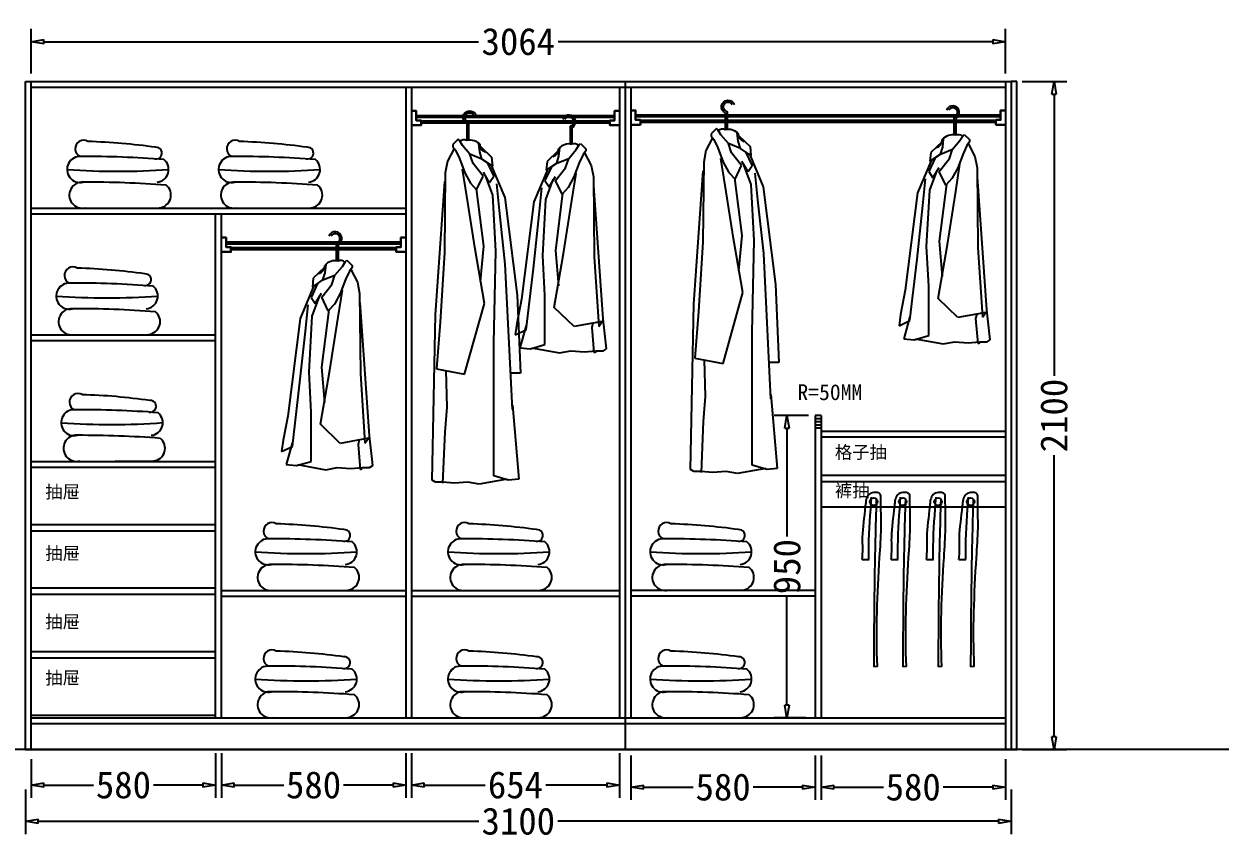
# Model space of a CAD drawing. Header units: millimetres. Extents: x 304407 to 361076, y -1262425 to -1203358.
# Drawn here: x 324807 to 328569, y -1259102 to -1256539 of the extents above; entities that cross this region are included whole.
import ezdxf

# ---------------------------------------------------------------- set-up
doc = ezdxf.new("R2010")
doc.units = ezdxf.units.MM
doc.header["$LTSCALE"] = 20
doc.layers.get('Defpoints').update_dxf_attribs({"color": 250})
for name, color, linetype in [('4', 1, 'Continuous'), ('6', 6, 'Continuous'), ('8', 8, 'Continuous'), ('LAYER10', 11, 'Continuous'), ('LAYER8', 11, 'Continuous'), ('图层3', 4, 'Continuous'), ('墙体', 40, 'Continuous')]:
    doc.layers.add(name, color=color, linetype=linetype)
doc.styles.get("Standard").update_dxf_attribs({"font": 'SimSun.ttf', "height": 85})
doc.styles.add('text', font='SimSun.ttf', dxfattribs={"height": 85})
doc.dimstyles.new('周文晶', dxfattribs={"dimtxt": 70, "dimasz": 40, "dimexe": 40, "dimexo": 30, "dimgap": 10, "dimtad": 0, "dimdec": 0, "dimtxsty": 'Standard', "dimblk": 'CLOSEDBLANK', "dimcen": 200, "dimclrd": 256, "dimclre": 256, "dimadec": 0, "dimazin": 0, "dimtfac": 1, "dimtdec": 0, "dimtmove": 0, "dimatfit": 3, "dimldrblk": 'CLOSEDBLANK', "dimfxl": 100, "dimfxlon": 1, "dimarcsym": 0})

# ---------------------------------------------------------------- blocks, each defined once
blk = doc.blocks.new('_ClosedBlank')
at = {"color": 0, "linetype": 'ByBlock', "lineweight": -2}
for p, q in [((-1, 0.167), (0, 0)), ((-1, 0.167), (-1, -0.167)), ((0, 0), (-1, -0.167))]:
    blk.add_line(p, q, dxfattribs=at)
blk = doc.blocks.new('*D2381')
at = {"lineweight": -2, "transparency": 16777216}
for p, q in [((324830.1, -1258850.1), (324830.1, -1258971.6)), ((325410.1, -1258831.6), (325410.1, -1258971.6)), ((324870.1, -1258931.6), (325026.1, -1258931.6)), ((325370.1, -1258931.6), (325214.2, -1258931.6))]:
    blk.add_line(p, q, dxfattribs=at)
at = {"layer": 'Defpoints', "color": 0, "transparency": 16777216}
for p in [(325410.1, -1258720.1), (324830.1, -1258820.1), (325410.1, -1258931.6)]:
    blk.add_point(p, dxfattribs=at)
at = {"lineweight": -2, "transparency": 16777216, "xscale": 40, "yscale": 40, "zscale": 40, "rotation": 180}
blk.add_blockref('_ClosedBlank', (324830.1, -1258931.6), dxfattribs=at)
at = {"lineweight": -2, "transparency": 16777216, "xscale": 40, "yscale": 40, "zscale": 40}
blk.add_blockref('_ClosedBlank', (325410.1, -1258931.6), dxfattribs=at)
at = {"color": 0, "transparency": 16777216, "insert": (325120.1, -1258931.6), "char_height": 85, "attachment_point": 5}
blk.add_mtext('580', dxfattribs=at)
blk = doc.blocks.new('*D2382')
at = {"lineweight": -2, "transparency": 16777216}
for p, q in [((325428.1, -1258831.6), (325428.1, -1258971.6)), ((326008.1, -1258831.6), (326008.1, -1258971.6)), ((325468.1, -1258931.6), (325624.1, -1258931.6)), ((325968.1, -1258931.6), (325812.2, -1258931.6))]:
    blk.add_line(p, q, dxfattribs=at)
at = {"layer": 'Defpoints', "color": 0, "transparency": 16777216}
for p in [(325428.1, -1256738.1), (326008.1, -1258720.1), (326008.1, -1258931.6)]:
    blk.add_point(p, dxfattribs=at)
at = {"lineweight": -2, "transparency": 16777216, "xscale": 40, "yscale": 40, "zscale": 40, "rotation": 180}
blk.add_blockref('_ClosedBlank', (325428.1, -1258931.6), dxfattribs=at)
at = {"lineweight": -2, "transparency": 16777216, "xscale": 40, "yscale": 40, "zscale": 40}
blk.add_blockref('_ClosedBlank', (326008.1, -1258931.6), dxfattribs=at)
at = {"color": 0, "transparency": 16777216, "insert": (325718.1, -1258931.6), "char_height": 85, "attachment_point": 5}
blk.add_mtext('580', dxfattribs=at)
blk = doc.blocks.new('*D2383')
at = {"lineweight": -2, "transparency": 16777216}
for p, q in [((324830.1, -1256694.7), (324830.1, -1256554.7)), ((327894.1, -1256694.7), (327894.1, -1256554.7)), ((324870.1, -1256594.7), (326236.9, -1256594.7)), ((327854.1, -1256594.7), (326487.4, -1256594.7))]:
    blk.add_line(p, q, dxfattribs=at)
at = {"layer": 'Defpoints', "color": 0, "transparency": 16777216}
for p in [(327894.1, -1256594.7), (324830.1, -1256738.1), (327894.1, -1256738.1)]:
    blk.add_point(p, dxfattribs=at)
at = {"lineweight": -2, "transparency": 16777216, "xscale": 40, "yscale": 40, "zscale": 40, "rotation": 180}
blk.add_blockref('_ClosedBlank', (324830.1, -1256594.7), dxfattribs=at)
at = {"lineweight": -2, "transparency": 16777216, "xscale": 40, "yscale": 40, "zscale": 40}
blk.add_blockref('_ClosedBlank', (327894.1, -1256594.7), dxfattribs=at)
at = {"color": 0, "transparency": 16777216, "insert": (326362.1, -1256594.7), "char_height": 85, "attachment_point": 5}
blk.add_mtext('3064', dxfattribs=at)
blk = doc.blocks.new('*D2384')
at = {"lineweight": -2, "transparency": 16777216}
for p, q in [((324812.1, -1258945.7), (324812.1, -1259085.7)), ((327912.1, -1258945.7), (327912.1, -1259085.7)), ((324852.1, -1259045.7), (326237.9, -1259045.7)), ((327872.1, -1259045.7), (326486.4, -1259045.7))]:
    blk.add_line(p, q, dxfattribs=at)
at = {"layer": 'Defpoints', "color": 0, "transparency": 16777216}
for p in [(324812.1, -1258820.1), (327912.1, -1258820.1), (327912.1, -1259045.7)]:
    blk.add_point(p, dxfattribs=at)
at = {"lineweight": -2, "transparency": 16777216, "xscale": 40, "yscale": 40, "zscale": 40, "rotation": 180}
blk.add_blockref('_ClosedBlank', (324812.1, -1259045.7), dxfattribs=at)
at = {"lineweight": -2, "transparency": 16777216, "xscale": 40, "yscale": 40, "zscale": 40}
blk.add_blockref('_ClosedBlank', (327912.1, -1259045.7), dxfattribs=at)
at = {"color": 0, "transparency": 16777216, "insert": (326362.1, -1259045.7), "char_height": 85, "attachment_point": 5}
blk.add_mtext('3100', dxfattribs=at)
blk = doc.blocks.new('*D2385')
at = {"lineweight": -2, "transparency": 16777216}
for p, q in [((324629.9, -1258698.1), (324629.9, -1258658.1)), ((324729.9, -1258738.1), (324589.9, -1258738.1)), ((324629.9, -1258738.1), (324629.9, -1258820.1)), ((324729.9, -1258820.1), (324589.9, -1258820.1)), ((324629.9, -1258860.1), (324629.9, -1258900.1))]:
    blk.add_line(p, q, dxfattribs=at)
at = {"layer": 'Defpoints', "color": 0, "transparency": 16777216}
for p in [(324629.9, -1258738.1), (324830.1, -1258738.1), (324812.1, -1258820.1)]:
    blk.add_point(p, dxfattribs=at)
at = {"lineweight": -2, "transparency": 16777216, "xscale": 40, "yscale": 40, "zscale": 40}
for p, rotation in [((324629.9, -1258738.1), 270), ((324629.9, -1258820.1), 90)]:
    blk.add_blockref('_ClosedBlank', p, dxfattribs=dict(at, rotation=rotation))
at = {"color": 0, "transparency": 16777216, "insert": (324629.9, -1258964.2), "char_height": 85, "attachment_point": 5, "rotation": 90}
blk.add_mtext('82', dxfattribs=at)
blk = doc.blocks.new('*D2386')
at = {"lineweight": -2, "transparency": 16777216}
for p, q in [((324729.9, -1257932.1), (324589.9, -1257932.1)), ((324629.9, -1257972.1), (324629.9, -1258232.7)), ((324629.9, -1258680.1), (324629.9, -1258419.4)), ((324729.9, -1258720.1), (324589.9, -1258720.1))]:
    blk.add_line(p, q, dxfattribs=at)
at = {"layer": 'Defpoints', "color": 0, "transparency": 16777216}
for p in [(324629.9, -1257932.1), (324830.1, -1257932.1), (324830.1, -1258720.1)]:
    blk.add_point(p, dxfattribs=at)
at = {"lineweight": -2, "transparency": 16777216, "xscale": 40, "yscale": 40, "zscale": 40}
for p, rotation in [((324629.9, -1257932.1), 90), ((324629.9, -1258720.1), 270)]:
    blk.add_blockref('_ClosedBlank', p, dxfattribs=dict(at, rotation=rotation))
at = {"color": 0, "transparency": 16777216, "insert": (324629.9, -1258326.1), "char_height": 85, "attachment_point": 5, "rotation": 90}
blk.add_mtext('788', dxfattribs=at)
blk = doc.blocks.new('*D2387')
at = {"lineweight": -2, "transparency": 16777216}
for p, q in [((324729.9, -1257534.1), (324589.9, -1257534.1)), ((324629.9, -1257574.1), (324629.9, -1257630)), ((324629.9, -1257874.1), (324629.9, -1257818.1)), ((324729.9, -1257914.1), (324589.9, -1257914.1))]:
    blk.add_line(p, q, dxfattribs=at)
at = {"layer": 'Defpoints', "color": 0, "transparency": 16777216}
for p in [(324629.9, -1257534.1), (324830.1, -1257534.1), (324830.1, -1257914.1)]:
    blk.add_point(p, dxfattribs=at)
at = {"lineweight": -2, "transparency": 16777216, "xscale": 40, "yscale": 40, "zscale": 40}
for p, rotation in [((324629.9, -1257534.1), 90), ((324629.9, -1257914.1), 270)]:
    blk.add_blockref('_ClosedBlank', p, dxfattribs=dict(at, rotation=rotation))
at = {"color": 0, "transparency": 16777216, "insert": (324629.9, -1257724.1), "char_height": 85, "attachment_point": 5, "rotation": 90}
blk.add_mtext('380', dxfattribs=at)
blk = doc.blocks.new('*D2388')
at = {"lineweight": -2, "transparency": 16777216}
for p, q in [((324729.9, -1257136.1), (324589.9, -1257136.1)), ((324629.9, -1257176.1), (324629.9, -1257232)), ((324629.9, -1257476.1), (324629.9, -1257420.1)), ((324729.9, -1257516.1), (324589.9, -1257516.1))]:
    blk.add_line(p, q, dxfattribs=at)
at = {"layer": 'Defpoints', "color": 0, "transparency": 16777216}
for p in [(324629.9, -1257136.1), (324830.1, -1257136.1), (324830.1, -1257516.1)]:
    blk.add_point(p, dxfattribs=at)
at = {"lineweight": -2, "transparency": 16777216, "xscale": 40, "yscale": 40, "zscale": 40}
for p, rotation in [((324629.9, -1257136.1), 90), ((324629.9, -1257516.1), 270)]:
    blk.add_blockref('_ClosedBlank', p, dxfattribs=dict(at, rotation=rotation))
at = {"color": 0, "transparency": 16777216, "insert": (324629.9, -1257326.1), "char_height": 85, "attachment_point": 5, "rotation": 90}
blk.add_mtext('380', dxfattribs=at)
blk = doc.blocks.new('*D2389')
at = {"lineweight": -2, "transparency": 16777216}
for p, q in [((324729.9, -1256738.1), (324589.9, -1256738.1)), ((324629.9, -1256778.1), (324629.9, -1256834)), ((324629.9, -1257078.1), (324629.9, -1257022.1)), ((324729.9, -1257118.1), (324589.9, -1257118.1))]:
    blk.add_line(p, q, dxfattribs=at)
at = {"layer": 'Defpoints', "color": 0, "transparency": 16777216}
for p in [(324629.9, -1256738.1), (324830.1, -1256738.1), (324830.1, -1257118.1)]:
    blk.add_point(p, dxfattribs=at)
at = {"lineweight": -2, "transparency": 16777216, "xscale": 40, "yscale": 40, "zscale": 40}
for p, rotation in [((324629.9, -1256738.1), 90), ((324629.9, -1257118.1), 270)]:
    blk.add_blockref('_ClosedBlank', p, dxfattribs=dict(at, rotation=rotation))
at = {"color": 0, "transparency": 16777216, "insert": (324629.9, -1256928.1), "char_height": 85, "attachment_point": 5, "rotation": 90}
blk.add_mtext('380', dxfattribs=at)
blk = doc.blocks.new('*D2390')
at = {"lineweight": -2, "transparency": 16777216}
for p, q in [((327947, -1256720.1), (328087, -1256720.1)), ((328047, -1256760.1), (328047, -1257645.3)), ((328047, -1258780.1), (328047, -1257894.8)), ((327947, -1258820.1), (328087, -1258820.1))]:
    blk.add_line(p, q, dxfattribs=at)
at = {"layer": 'Defpoints', "color": 0, "transparency": 16777216}
for p in [(327912.1, -1256720.1), (328047, -1256720.1), (327912.1, -1258820.1)]:
    blk.add_point(p, dxfattribs=at)
at = {"lineweight": -2, "transparency": 16777216, "xscale": 40, "yscale": 40, "zscale": 40}
for p, rotation in [((328047, -1256720.1), 90), ((328047, -1258820.1), 270)]:
    blk.add_blockref('_ClosedBlank', p, dxfattribs=dict(at, rotation=rotation))
at = {"color": 0, "transparency": 16777216, "insert": (328047, -1257770.1), "char_height": 85, "attachment_point": 5, "rotation": 90}
blk.add_mtext('2100', dxfattribs=at)
blk = doc.blocks.new('*D2391')
at = {"lineweight": -2, "transparency": 16777216}
for p, q in [((327314.1, -1258838.3), (327314.1, -1258978.3)), ((327894.1, -1258850.1), (327894.1, -1258978.3)), ((327354.1, -1258938.3), (327510.1, -1258938.3)), ((327854.1, -1258938.3), (327698.2, -1258938.3))]:
    blk.add_line(p, q, dxfattribs=at)
at = {"layer": 'Defpoints', "color": 0, "transparency": 16777216}
for p in [(327314.1, -1258720.1), (327894.1, -1258820.1), (327894.1, -1258938.3)]:
    blk.add_point(p, dxfattribs=at)
at = {"lineweight": -2, "transparency": 16777216, "xscale": 40, "yscale": 40, "zscale": 40, "rotation": 180}
blk.add_blockref('_ClosedBlank', (327314.1, -1258938.3), dxfattribs=at)
at = {"lineweight": -2, "transparency": 16777216, "xscale": 40, "yscale": 40, "zscale": 40}
blk.add_blockref('_ClosedBlank', (327894.1, -1258938.3), dxfattribs=at)
at = {"color": 0, "transparency": 16777216, "insert": (327604.1, -1258938.3), "char_height": 85, "attachment_point": 5}
blk.add_mtext('580', dxfattribs=at)
blk = doc.blocks.new('*D2392')
at = {"lineweight": -2, "transparency": 16777216}
for p, q in [((326026.1, -1258831.6), (326026.1, -1258971.6)), ((326680.1, -1258831.6), (326680.1, -1258971.6)), ((326066.1, -1258931.6), (326257.4, -1258931.6)), ((326640.1, -1258931.6), (326448.8, -1258931.6))]:
    blk.add_line(p, q, dxfattribs=at)
at = {"layer": 'Defpoints', "color": 0, "transparency": 16777216}
for p in [(326026.1, -1258720.1), (326680.1, -1258720.1), (326680.1, -1258931.6)]:
    blk.add_point(p, dxfattribs=at)
at = {"lineweight": -2, "transparency": 16777216, "xscale": 40, "yscale": 40, "zscale": 40, "rotation": 180}
blk.add_blockref('_ClosedBlank', (326026.1, -1258931.6), dxfattribs=at)
at = {"lineweight": -2, "transparency": 16777216, "xscale": 40, "yscale": 40, "zscale": 40}
blk.add_blockref('_ClosedBlank', (326680.1, -1258931.6), dxfattribs=at)
at = {"color": 0, "transparency": 16777216, "insert": (326353.1, -1258931.6), "char_height": 85, "attachment_point": 5}
blk.add_mtext('654', dxfattribs=at)
blk = doc.blocks.new('*D2393')
at = {"lineweight": -2, "transparency": 16777216}
for p, q in [((327275.1, -1257770.1), (327167.1, -1257770.1)), ((327207.1, -1257810.1), (327207.1, -1258150.1)), ((327207.1, -1258680.1), (327207.1, -1258340.1)), ((327266.1, -1258720.1), (327167.1, -1258720.1))]:
    blk.add_line(p, q, dxfattribs=at)
at = {"layer": 'Defpoints', "color": 0, "transparency": 16777216}
for p in [(327305.1, -1257770.1), (327207.1, -1258720.1), (327296.1, -1258720.1)]:
    blk.add_point(p, dxfattribs=at)
at = {"lineweight": -2, "transparency": 16777216, "xscale": 40, "yscale": 40, "zscale": 40}
for p, rotation in [((327207.1, -1257770.1), 90), ((327207.1, -1258720.1), 270)]:
    blk.add_blockref('_ClosedBlank', p, dxfattribs=dict(at, rotation=rotation))
at = {"color": 0, "transparency": 16777216, "insert": (327207.1, -1258245.1), "char_height": 85, "attachment_point": 5, "rotation": 90}
blk.add_mtext('950', dxfattribs=at)
blk = doc.blocks.new('*D2394')
at = {"lineweight": -2, "transparency": 16777216}
for p, q in [((326716.1, -1258838.3), (326716.1, -1258978.3)), ((327296.1, -1258838.3), (327296.1, -1258978.3)), ((326756.1, -1258938.3), (326912.1, -1258938.3)), ((327256.1, -1258938.3), (327100.2, -1258938.3))]:
    blk.add_line(p, q, dxfattribs=at)
at = {"layer": 'Defpoints', "color": 0, "transparency": 16777216}
for p in [(326716.1, -1258720.1), (327296.1, -1258720.1), (326716.1, -1258938.3)]:
    blk.add_point(p, dxfattribs=at)
at = {"lineweight": -2, "transparency": 16777216, "xscale": 40, "yscale": 40, "zscale": 40, "rotation": 180}
blk.add_blockref('_ClosedBlank', (326716.1, -1258938.3), dxfattribs=at)
at = {"lineweight": -2, "transparency": 16777216, "xscale": 40, "yscale": 40, "zscale": 40}
blk.add_blockref('_ClosedBlank', (327296.1, -1258938.3), dxfattribs=at)
at = {"color": 0, "transparency": 16777216, "insert": (327006.1, -1258938.3), "char_height": 85, "attachment_point": 5}
blk.add_mtext('580', dxfattribs=at)
blk = doc.blocks.new('A$C1C5764E0')
at = {"layer": '8'}
for p, q in [((172.3, 708.4), (172.3, 657.4)), ((178.3, 708.4), (178.3, 657.4)), ((137.4, 618.5), (140.1, 644.9)), ((191.5, 639.3), (201.2, 654.6)), ((201.2, 654.6), (205.3, 658.7)), ((205.3, 658.7), (222, 642.1)), ((222, 642.1), (222, 635.2)), ((135.3, 635.3), (99.9, 601.9)), ((130.4, 596.4), (137.4, 618.5)), ((130.4, 596.4), (167.9, 611.6)), ((158.2, 582.5), (167.9, 611.6)), ((167.9, 611.6), (191.5, 639.3)), ((213.6, 624.1), (201.2, 597.8)), ((222, 635.2), (213.6, 624.1)), ((217.8, 629.6), (238.6, 589.4)), ((103, 580.9), (58.4, 475.1)), ((113.7, 585.2), (93.2, 541.7)), ((99.9, 601.9), (97.1, 574.2)), ((97.1, 574.2), (130.4, 596.4)), ((126.3, 542.3), (158.2, 582.5)), ((178.3, 479.5), (191.3, 564.6)), ((201.2, 597.8), (184.5, 553.4)), ((238.6, 589.4), (245.5, 553.4)), ((93.2, 541.7), (106.3, 522.1)), ((96.5, 482.8), (119.4, 544.9)), ((106.3, 522.1), (125.9, 554.7)), ((147.1, 499.3), (126.3, 542.3)), ((184.5, 553.4), (166.5, 520.1)), ((245.5, 553.4), (248.3, 302.5)), ((75, 435), (83.4, 518.8)), ((148.8, 502.4), (125.9, 322.6)), ((166.5, 520.1), (147.1, 499.3)), ((276.4, 106.8), (247, 525.3)), ((58.4, 475.1), (19.5, 168.8)), ((86.6, 306.3), (96.5, 482.8)), ((152.1, 312.8), (178.3, 479.5)), ((57, 265.8), (75, 435)), ((93.2, 180.9), (86.6, 306.3)), ((122.6, 142.8), (152.1, 312.8)), ((125.9, 322.6), (135.7, 211.4)), ((248.3, 302.5), (262.2, 83.5)), ((34.3, 73.1), (57, 265.8)), ((19.5, 168.8), (4.8, 92.7)), ((93.2, 26.2), (93.2, 180.9)), ((184.8, 82.8), (122.6, 142.8)), ((4.8, 92.7), (0, 56.7)), ((34.3, 86.2), (14.7, 16.3)), ((273.1, 99.1), (184.8, 82.8)), ((244.2, 93.8), (240.9, 79.6)), ((240.9, 79.6), (247.4, 1.1)), ((262.2, 83.5), (273.1, 99.1)), ((286.7, 13.1), (276.4, 106.8)), ((0, 56.7), (34.3, 73.1)), ((14.7, 16.3), (47.4, 13.1)), ((47.4, 13.1), (93.2, 26.2)), ((50.7, 16.3), (139, 0)), ((139, 0), (175, 6.5)), ((175, 6.5), (217.5, 3.3)), ((217.5, 3.3), (253.5, 6.5)), ((247.4, 1.1), (254, 3.3)), ((253.5, 6.5), (276.9, 6.5)), ((276.9, 6.5), (286.7, 13.1))]:
    blk.add_line(p, q, dxfattribs=at)
for centre, radius, start, end in [((168.9, 727.1), 20.9, 296.6338, 159.5285), ((168.9, 727.1), 14.9, 296.6338, 150.6175), ((175.9, 709.9), 3.91, 94.6712, 201.9626), ((110.9, 641.2), 25.1, 286.2636, 2.0248), ((168.9, 613.1), 43.9, 77.6993, 138.5966), ((186.2, 639.8), 18, 42.48, 116.3392)]:
    blk.add_arc(centre, radius, start, end, dxfattribs=at)
blk = doc.blocks.new('A$C4F477F88')
at = {"layer": 'LAYER10'}
blk.add_blockref('A$C1C5764E0', (0, 0), dxfattribs=at)
blk = doc.blocks.new('A$C5E603B19')
at = {"layer": 'LAYER8'}
blk.add_blockref('A$C4F477F88', (0, 0), dxfattribs=at)
blk = doc.blocks.new('A$C1B0A679D')
at = {"layer": '图层3'}
blk.add_blockref('A$C5E603B19', (0, 0), dxfattribs=at)
blk = doc.blocks.new('A$C52EB379C')
at = {"layer": '8'}
for p, q in [((163.3, 1134.6), (163.3, 1083.5)), ((169.3, 1134.6), (169.3, 1083.5)), ((126.4, 1061.5), (91, 1028.1)), ((128.4, 1044.7), (131.2, 1071)), ((159, 1037.8), (182.5, 1065.5)), ((182.5, 1065.5), (192.3, 1080.7)), ((192.3, 1080.7), (196.4, 1084.9)), ((196.4, 1084.9), (213.1, 1068.3)), ((213.1, 1061.3), (204.7, 1050.2)), ((208.9, 1055.8), (229.7, 1015.6)), ((213.1, 1068.3), (213.1, 1061.3)), ((91, 1028.1), (88.2, 1000.3)), ((88.2, 1000.3), (121.5, 1022.5)), ((121.5, 1022.5), (128.4, 1044.7)), ((121.5, 1022.5), (159, 1037.8)), ((149.3, 1008.7), (159, 1037.8)), ((192.3, 1023.9), (175.6, 979.5)), ((204.7, 1050.2), (192.3, 1023.9)), ((94.1, 1007.1), (49.5, 901.3)), ((104.8, 1011.4), (84.3, 967.8)), ((97.4, 948.2), (117, 980.9)), ((117.4, 968.5), (149.3, 1008.7)), ((175.6, 979.5), (157.6, 946.3)), ((169.3, 905.7), (182.4, 990.7)), ((229.7, 1015.6), (236.6, 979.5)), ((236.6, 979.5), (239.4, 728.7)), ((66.1, 861.1), (74.5, 944.9)), ((84.3, 967.8), (97.4, 948.2)), ((87.6, 909), (110.5, 971.1)), ((138.2, 925.5), (117.4, 968.5)), ((157.6, 946.3), (138.2, 925.5)), ((267.5, 533), (238.1, 951.5)), ((77.7, 732.4), (87.6, 909)), ((139.9, 928.6), (117, 748.8)), ((143.2, 738.9), (169.3, 905.7)), ((49.5, 901.3), (10.6, 595)), ((48.1, 692), (66.1, 861.1)), ((84.3, 444.7), (77.7, 732.4)), ((113.7, 568.9), (143.2, 738.9)), ((117, 748.8), (126.8, 637.6)), ((239.4, 728.7), (253.3, 509.7)), ((25.4, 235.4), (48.1, 692)), ((10.6, 595), (0, 349)), ((175.9, 346.6), (113.7, 568.9)), ((277.8, 13.1), (267.5, 533)), ((253.3, 509.7), (264.2, 362.9)), ((84.3, 26.2), (84.3, 444.7)), ((0, 349), (31, 349)), ((264.2, 362.9), (175.9, 346.6)), ((235.3, 357.6), (232, 242)), ((25.4, 248.5), (5.8, 16.3)), ((232, 242), (238.5, 163.5)), ((238.5, 163.5), (245.1, 3.3)), ((5.8, 16.3), (38.5, 13.1)), ((38.5, 13.1), (84.3, 26.2)), ((41.7, 16.3), (130.1, 0)), ((130.1, 0), (166.1, 6.5)), ((166.1, 6.5), (208.6, 3.3)), ((208.6, 3.3), (244.6, 6.5)), ((244.6, 6.5), (268, 6.5)), ((268, 6.5), (277.8, 13.1))]:
    blk.add_line(p, q, dxfattribs=at)
for centre, radius, start, end in [((160, 1153.2), 20.9, 296.6338, 159.5285), ((160, 1153.2), 14.9, 296.6338, 150.6175), ((167, 1136), 3.91, 94.6712, 201.9626), ((102, 1067.4), 25.1, 286.2636, 2.0248), ((160, 1039.2), 43.9, 77.6993, 138.5966), ((177.3, 1066), 18, 42.48, 116.3392)]:
    blk.add_arc(centre, radius, start, end, dxfattribs=at)
blk = doc.blocks.new('A$C05785CA5')
at = {"layer": 'LAYER10'}
blk.add_blockref('A$C52EB379C', (0, 0), dxfattribs=at)
blk = doc.blocks.new('A$C100967EE')
at = {"layer": 'LAYER10'}
blk.add_blockref('A$C05785CA5', (0, 0), dxfattribs=at)
blk = doc.blocks.new('A$C65D30603')
at = {"layer": 'LAYER8'}
blk.add_blockref('A$C100967EE', (0, 0), dxfattribs=at)
blk = doc.blocks.new('A$C50CE712E')
at = {"layer": '图层3'}
blk.add_blockref('A$C65D30603', (0, 0), dxfattribs=at)
blk = doc.blocks.new('A$C11F00F61')
at = {"color": 8}
blk.add_line((48.2, 0), (290.3, 1.2), dxfattribs=at)
at = {"layer": '墙体', "color": 8}
for centre, radius, start, end in [((52.6, 186.6), 26.7, 59.8021, 244.0801), ((9.8, -1698.7), 1909.1, 81.8981, 88.3112), ((280.3, 173), 18.4, 260.1551, 94.4157), ((41, 121.6), 41, 86.0834, 284.0988), ((53.8, -3125.6), 3288.1, 85.6244, 90.1755), ((279.7, 121.7), 40, 274.9406, 51.3165), ((159.2, 2329.1), 2213.2, 265.8756, 274.159), ((48.2, 41), 41, 86.0834, 284.0988), ((61, -3206.2), 3288.1, 85.6244, 90.1755), ((286.9, 41.1), 40, 274.9406, 51.3165)]:
    blk.add_arc(centre, radius, start, end, dxfattribs=at)
blk = doc.blocks.new('A$C3B9601DC')
at = {"layer": '4', "color": 8}
blk.add_line((62, 1.5), (47.4, 0), dxfattribs=at)
for points, knots in [([(62, 1.5), (55.4, 144.3), (62.8, 324.3), (78.7, 548.8), (75.2, 622.1), (75.7, 684.6), (46.8, 686.9), (17.9, 676.1), (12.7, 599.8), (-1.5, 524.3), (4.4, 450.4), (0, 421.8)], [0, 0, 0, 0, 428.516837, 544.203019, 664.137455, 677.621305, 701.749401, 722.125787, 770.743064, 895.133582, 980.731534, 980.731534, 980.731534, 980.731534]), ([(37.8, 667.5), (32.8, 603.2), (26.4, 521.3), (26.8, 439.3), (26.9, 421.8)], [0, 0, 0, 0, 193.394932, 246.046188, 246.046188, 246.046188, 246.046188])]:
    blk.add_open_spline(points, degree=3, knots=knots, dxfattribs=at)
blk.add_spline([(57.6, 658.7), (53.2, 497.8), (47.4, 0)], degree=3, dxfattribs=at)
blk.add_open_spline([(1.4, 421.8), (10.7, 421.8), (19.9, 421.8), (29.2, 421.8)], degree=3, dxfattribs=at)
at = {"layer": '6', "color": 8}
blk.add_circle((47.2, 648.9), 15, dxfattribs=at)
blk = doc.blocks.new('edr334343')
at = {"layer": '6', "color": 8, "xscale": 0.7999999999301508, "yscale": 0.7999999999301508, "zscale": 0.7999999999301508}
for p in [(311012.9, -1202094.7), (311104.2, -1202094.7), (311215.5, -1202094.7), (311317.6, -1202094.7)]:
    blk.add_blockref('A$C3B9601DC', p, dxfattribs=at)

msp = doc.modelspace()

# ---------------------------------------------------------------- linework, layer by layer
for p, q in [((324812.1, -1258820.1), (324812.1, -1256720.1)), ((324812.1, -1256720.1), (327912.1, -1256720.1)), ((324830.1, -1258820.1), (324830.1, -1256720.1)), ((324830.1, -1256738.1), (327894.1, -1256738.1)), ((326008.1, -1256738.1), (326008.1, -1258720.1)), ((326026.1, -1256738.1), (326026.1, -1258720.1)), ((326680.1, -1256738.1), (326680.1, -1258720.1)), ((326698.1, -1256720.1), (326698.1, -1258820.1)), ((326716.1, -1256738.1), (326716.1, -1258720.1)), ((327894.1, -1256720.1), (327894.1, -1258820.1)), ((327912.1, -1256720.1), (327912.1, -1258820.1)), ((327930.1, -1256720.1), (327912.1, -1256720.1)), ((327930.1, -1258820.1), (327930.1, -1256720.1)), ((324830.1, -1257118.1), (326008.1, -1257118.1)), ((324830.1, -1257136.1), (326008.1, -1257136.1)), ((325410.1, -1258720.1), (325410.1, -1257136.1)), ((325428.1, -1258720.1), (325428.1, -1257136.1)), ((324830.1, -1257516.1), (325410.1, -1257516.1)), ((324830.1, -1257534.1), (325410.1, -1257534.1)), ((327296.1, -1257770.1), (327296.1, -1258720.1)), ((327314.1, -1257770.1), (327296.1, -1257770.1)), ((327314.1, -1257780.1), (327296.1, -1257780.1)), ((327314.1, -1257790.1), (327296.1, -1257790.1)), ((327314.1, -1257800.1), (327296.1, -1257800.1)), ((327314.1, -1257770.1), (327314.1, -1258720.1)), ((327314.1, -1257810.1), (327296.1, -1257810.1)), ((327894.1, -1257820.1), (327314.1, -1257820.1)), ((327894.1, -1257838.1), (327314.1, -1257838.1)), ((324830.1, -1257914.1), (325410.1, -1257914.1)), ((324830.1, -1257932.1), (325410.1, -1257932.1)), ((327894.1, -1257958.1), (327314.1, -1257958.1)), ((327894.1, -1257978.1), (327314.1, -1257978.1)), ((327894.1, -1258058.1), (327314.1, -1258058.1)), ((324830.1, -1258112.1), (325410.1, -1258112.1)), ((324830.1, -1258132.1), (325410.1, -1258132.1)), ((324830.1, -1258312.1), (325410.1, -1258312.1)), ((325428.1, -1258320.1), (326008.1, -1258320.1)), ((326026.1, -1258320.1), (326680.1, -1258320.1)), ((327296.1, -1258320.1), (326716.1, -1258320.1)), ((324830.1, -1258332.1), (325410.1, -1258332.1)), ((325428.1, -1258338.1), (326008.1, -1258338.1)), ((326026.1, -1258338.1), (326680.1, -1258338.1)), ((327296.1, -1258338.1), (326716.1, -1258338.1)), ((324830.1, -1258512.1), (325410.1, -1258512.1)), ((324830.1, -1258532.1), (325410.1, -1258532.1)), ((324830.1, -1258712.1), (325410.1, -1258712.1)), ((324830.1, -1258720.1), (327894.1, -1258720.1)), ((324830.1, -1258738.1), (327894.1, -1258738.1)), ((324812.1, -1258820.1), (327912.1, -1258820.1)), ((327912.1, -1258820.1), (327930.1, -1258820.1))]:
    msp.add_line(p, q)
at = {"color": 8}
msp.add_line((361075.9, -1258820.1), (304407.4, -1258820.1), dxfattribs=at)
msp.add_line((361075.9, -1258820.1), (304407.4, -1258820.1), dxfattribs=at)
at = {"lineweight": 30}
for points in [[(326026.1, -1256812.4), (326041.1, -1256812.4), (326041.1, -1256842.4), (326056.1, -1256842.4), (326056.1, -1256857.4), (326026.1, -1256857.4)], [(326680.1, -1256812.4), (326665.1, -1256812.4), (326665.1, -1256842.4), (326650.1, -1256842.4), (326650.1, -1256857.4), (326680.1, -1256857.4)], [(326716.1, -1256810.7), (326731.1, -1256810.7), (326731.1, -1256840.7), (326746.1, -1256840.7), (326746.1, -1256855.7), (326716.1, -1256855.7)], [(327894.1, -1256810.7), (327879.1, -1256810.7), (327879.1, -1256840.7), (327864.1, -1256840.7), (327864.1, -1256855.7), (327894.1, -1256855.7)], [(326665.1, -1256827.4), (326041.1, -1256827.4)], [(326665.1, -1256832), (326041.1, -1256832)], [(326650.1, -1256844.5), (326056.1, -1256844.5)], [(326650.1, -1256849.9), (326056.1, -1256849.9)], [(327879.1, -1256825.7), (326731.1, -1256825.7)], [(327879.1, -1256830.3), (326731.1, -1256830.3)], [(327864.1, -1256842.8), (326746.1, -1256842.8)], [(327864.1, -1256848.2), (326746.1, -1256848.2)], [(325428.1, -1257210.4), (325443.1, -1257210.4), (325443.1, -1257240.4), (325458.1, -1257240.4), (325458.1, -1257255.4), (325428.1, -1257255.4)], [(325993.1, -1257225.4), (325443.1, -1257225.4)], [(325993.1, -1257230), (325443.1, -1257230)], [(326008.1, -1257210.4), (325993.1, -1257210.4), (325993.1, -1257240.4), (325978.1, -1257240.4), (325978.1, -1257255.4), (326008.1, -1257255.4)], [(325978.1, -1257242.5), (325458.1, -1257242.5)], [(325978.1, -1257247.9), (325458.1, -1257247.9)]]:
    msp.add_lwpolyline(points, dxfattribs=at)

# ---------------------------------------------------------------- block references
at = {"xscale": -1}
for p in [(327181.9, -1257952.6), (326369.1, -1257986.2)]:
    msp.add_blockref('A$C50CE712E', p, dxfattribs=at)
for name, p in [('A$C1B0A679D', (326352.6, -1257573.3)), ('A$C1B0A679D', (327559.5, -1257544.7)), ('A$C11F00F61', (324942.6, -1257118.1)), ('A$C11F00F61', (325419.1, -1257118.1)), ('A$C1B0A679D', (325617.3, -1257940.3)), ('A$C11F00F61', (324908.7, -1257516.1)), ('A$C11F00F61', (324924.3, -1257914.1)), ('edr334343', (16429.1, -56465.5)), ('A$C11F00F61', (325534.7, -1258320.1)), ('A$C11F00F61', (326140.6, -1258320.1)), ('A$C11F00F61', (326776.2, -1258320.1)), ('A$C11F00F61', (325534.7, -1258720.1)), ('A$C11F00F61', (326140.6, -1258720.1)), ('A$C11F00F61', (326776.2, -1258720.1))]:
    msp.add_blockref(name, p)

# ---------------------------------------------------------------- texts
at = {"attachment_point": 1, "style": 'text'}
for s, insert, char_height, width in [('R=50MM', (327239.9, -1257671.6), 50, 419.038), ('格子抽', (327357.8, -1257865.2), 40, 305.609), ('抽屉', (324874.4, -1257989.8), 40, 305.609), ('裤抽', (327357.8, -1257986.4), 40, 305.609), ('抽屉', (324874.4, -1258183.1), 40, 305.609), ('抽屉', (324874.4, -1258398.2), 40, 305.609), ('抽屉', (324874.4, -1258574.7), 40, 305.609)]:
    msp.add_mtext(s, dxfattribs=dict(at, insert=insert, char_height=char_height, width=width))

# ---------------------------------------------------------------- dimensions: what is measured, and where the dimension line sits
for base, p1, p2, picture, middle in [((327894.1, -1256594.7), (324830.1, -1256738.1), (327894.1, -1256738.1), '*D2383', (326362.1, -1256594.7)), ((326008.1, -1258931.6), (325428.1, -1256738.1), (326008.1, -1258720.1), '*D2382', (325718.1, -1258931.6)), ((325410.1, -1258931.6), (324830.1, -1258820.1), (325410.1, -1258720.1), '*D2381', (325120.1, -1258931.6)), ((326680.1, -1258931.6), (326026.1, -1258720.1), (326680.1, -1258720.1), '*D2392', (326353.1, -1258931.6)), ((326716.1, -1258938.3), (327296.1, -1258720.1), (326716.1, -1258720.1), '*D2394', (327006.1, -1258938.3)), ((327894.1, -1258938.3), (327314.1, -1258720.1), (327894.1, -1258820.1), '*D2391', (327604.1, -1258938.3)), ((327912.1, -1259045.7), (324812.1, -1258820.1), (327912.1, -1258820.1), '*D2384', (326362.1, -1259045.7))]:
    dim = msp.add_linear_dim(base=base, p1=p1, p2=p2, dimstyle='周文晶')
    dim.commit()
    dim.dimension.update_dxf_attribs({"geometry": picture, "text_midpoint": middle})
for base, p1, p2, angle, picture, middle in [((324629.9, -1256738.1), (324830.1, -1257118.1), (324830.1, -1256738.1), 270, '*D2389', (324629.9, -1256928.1)), ((328047, -1256720.1), (327912.1, -1258820.1), (327912.1, -1256720.1), 90, '*D2390', (328047, -1257770.1)), ((324629.9, -1257136.1), (324830.1, -1257516.1), (324830.1, -1257136.1), 270, '*D2388', (324629.9, -1257326.1)), ((324629.9, -1257534.1), (324830.1, -1257914.1), (324830.1, -1257534.1), 270, '*D2387', (324629.9, -1257724.1)), ((327207.1, -1258720.1), (327305.1, -1257770.1), (327296.1, -1258720.1), 90, '*D2393', (327207.1, -1258245.1)), ((324629.9, -1257932.1), (324830.1, -1258720.1), (324830.1, -1257932.1), 270, '*D2386', (324629.9, -1258326.1))]:
    dim = msp.add_linear_dim(base=base, p1=p1, p2=p2, angle=angle, dimstyle='周文晶')
    dim.commit()
    dim.dimension.update_dxf_attribs({"geometry": picture, "text_midpoint": middle})
dim = msp.add_linear_dim(base=(324629.9, -1258738.1), p1=(324812.1, -1258820.1), p2=(324830.1, -1258738.1), angle=270, dimstyle='周文晶')
dim.commit()
dim.dimension.update_dxf_attribs({"geometry": '*D2385', "text_midpoint": (324629.9, -1258964.2), "dimtype": 128})

doc.saveas('drawing.dxf')
